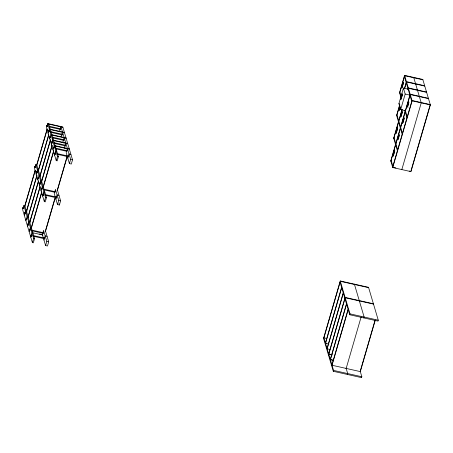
<?xml version="1.0" encoding="UTF-8"?>
<svg xmlns="http://www.w3.org/2000/svg" width="453" height="453" viewBox="0 0 453 453"><rect width="100%" height="100%" fill="white"/><g stroke="black" fill="none" stroke-linecap="round" stroke-linejoin="round"><path stroke-width="0.68" d="M63.59 140.192L63.647 139.932M22.893 208.414L23.199 207.378L23.511 207.451L23.279 208.714L22.893 208.414L23.279 208.714M22.961 208.646L23.199 207.378M23.211 208.488L23.511 207.451M24.519 213.895L24.819 212.859L25.136 212.933L24.904 214.195L24.519 213.895L24.904 214.195M24.587 214.127L24.819 212.859M24.836 213.969L25.136 212.933M34.813 167.434L35.113 166.398L35.43 166.472L35.198 167.735L34.813 167.434L35.198 167.735M34.881 167.661L35.113 166.398M35.13 167.508L35.43 166.472M26.144 219.377L26.444 218.34L26.761 218.414L26.523 219.677L26.144 219.377L26.523 219.677M26.212 219.609L26.444 218.34M26.455 219.45L26.761 218.414M36.438 172.916L36.738 171.88L37.055 171.953L36.818 173.216L36.438 172.916L36.818 173.216M36.506 173.142L36.738 171.88M36.75 172.989L37.055 171.953M27.769 224.858L28.069 223.822L28.38 223.895L28.148 225.158L27.769 224.858L28.148 225.158M27.831 225.09L28.069 223.822M28.08 224.931L28.38 223.895M46.733 126.455L47.033 125.419L47.35 125.487L47.112 126.749L46.733 126.455L47.112 126.749M46.801 126.681L47.033 125.419M47.044 126.523L47.35 125.487M38.063 178.397L38.363 177.361L38.675 177.434L38.443 178.697L38.063 178.397L38.443 178.697M38.131 178.624L38.363 177.361M38.375 178.471L38.675 177.434M29.388 230.339L29.688 229.303L30.006 229.377L29.773 230.639L29.388 230.339L29.773 230.639M29.456 230.571L29.688 229.303M29.705 230.413L30.006 229.377M48.358 131.936L48.658 130.9L48.969 130.968L48.737 132.231L48.358 131.936L48.737 132.231M48.426 132.163L48.658 130.9M48.669 132.004L48.969 130.968M39.683 183.878L39.989 182.842L40.3 182.916L40.068 184.178L39.683 183.878L40.068 184.178M39.751 184.105L39.989 182.842M40 183.952L40.3 182.916M31.014 235.82L31.314 234.784L31.631 234.858L31.393 236.121L31.014 235.82L31.393 236.121M31.081 236.053L31.314 234.784M31.331 235.894L31.631 234.858M49.977 137.418L50.283 136.381L50.594 136.449L50.362 137.712L49.977 137.418L50.362 137.712M50.045 137.644L50.283 136.381M50.294 137.486L50.594 136.449M41.308 189.36L41.608 188.323L41.925 188.397L41.687 189.66L41.308 189.36L41.687 189.66M41.376 189.586L41.608 188.323M41.625 189.433L41.925 188.397M51.602 142.899L51.902 141.863L52.22 141.931L51.987 143.193L51.602 142.899L51.987 143.193M51.67 143.125L51.902 141.863M51.919 142.967L52.22 141.931M42.933 194.841L43.233 193.805L43.545 193.873L43.312 195.141L42.933 194.841L43.312 195.141M43.001 195.067L43.233 193.805M43.245 194.909L43.545 193.873M53.228 148.38L53.528 147.344L53.845 147.412L53.607 148.675L53.228 148.38L53.607 148.675M53.295 148.607L53.528 147.344M53.539 148.448L53.845 147.412M54.853 153.861L55.153 152.825L55.464 152.893L55.232 154.156L54.853 153.861L55.232 154.156M54.915 154.088L55.153 152.825M55.164 153.929L55.464 152.893M43.052 232.87L43.018 233.289L42.956 232.514M44.671 238.352L44.643 238.771L44.575 237.995M66.885 150.911L66.851 151.325L66.789 150.549M56.591 197.372L56.557 197.791L56.495 197.01M68.511 156.393L68.477 156.806L68.414 156.03M23.867 205.532L22.65 209.722L32.39 242.61L33.335 242.819L34.553 238.629L24.813 205.747L23.867 205.532L33.607 238.42L32.39 242.61M35.787 164.552L34.57 168.737L44.309 201.625L45.255 201.84L46.472 197.65L36.727 164.762L35.787 164.552L45.527 197.44L44.309 201.625M66.183 152.644L69.428 163.607L71.314 164.031L72.531 159.841L62.791 126.953L47.707 123.567L46.489 127.757L56.229 160.645L57.169 160.855L58.392 156.67L48.647 123.782M24.779 205.86L35.034 170.588M36.614 165.158L47.067 129.207M24.683 206.885L35.334 170.249M36.716 165.504L47.367 128.873M24.275 215.203L25.493 211.013L26.433 211.223M36.189 174.218L37.412 170.034L38.352 170.243M48.109 133.239L49.326 129.048L64.417 132.435M26.2 212.021L36.857 175.39M38.239 170.639L48.692 134.688M26.5 211.687L36.959 175.73M38.341 170.985L48.794 135.034M25.895 220.685L27.118 216.494L28.058 216.704M37.814 179.699L39.032 175.515L39.977 175.724M49.734 138.72L50.951 134.53L66.036 137.916M28.024 216.823L38.482 180.872M39.858 176.121L50.515 139.49M27.927 217.848L38.579 181.211M39.96 176.466L50.419 140.515M27.52 226.166L28.737 221.976L29.683 222.185M39.439 185.181L40.657 180.996L41.602 181.206M51.359 144.201L52.576 140.011L67.661 143.397M29.649 222.304L40.102 186.353M41.483 181.602L51.942 145.651M29.751 222.65L40.006 187.372M41.387 182.627L52.237 145.317M29.145 231.647L30.362 227.457L31.308 227.666M41.064 190.662L42.282 186.477L43.222 186.687M52.978 149.683L54.201 145.492L69.286 148.878M31.268 227.785L41.727 191.834M43.109 187.083L53.76 150.453M59.688 130.719L60.294 128.624M60.447 128.103L60.753 127.055M31.178 228.81L41.829 192.174M43.211 187.429L53.664 151.478M30.77 237.129L31.987 232.938L32.927 233.148M42.684 196.143L43.907 191.959L44.847 192.168M54.603 155.164L55.821 150.974L56.767 151.189M61.308 136.2L62.531 132.01M56.229 160.645L57.446 156.455L47.707 123.567M63.392 140.113L62.933 141.681L63.295 142.899M63.63 139.286L63.998 138.018M65.776 142.972L64.558 147.163L64.921 148.38M43.409 230.945L42.344 234.609L45.594 245.571L47.48 245.99L48.698 241.806L45.447 230.843M55.328 189.96L54.264 193.624L57.508 204.586L59.394 205.011L60.611 200.821L57.367 189.858M66.336 152.117L67.401 148.454M45.611 230.283L54.881 198.397M57.254 190.26L67.118 156.342M45.515 231.302L55.379 197.383M57.35 190.6L67.214 156.681M43.969 240.09L45.187 235.9L47.072 236.324M55.889 199.105L57.106 194.92L58.992 195.339M67.803 158.125L69.02 153.935L70.906 154.36M45.594 245.571L46.812 241.381L43.562 230.418M57.508 204.586L58.726 200.402L55.481 189.439M69.428 163.607L70.645 159.416L60.906 126.529M344.96 298.652L349.727 314.756L378.012 321.098L378.272 320.203L368.532 287.315L340.248 280.968L323.544 338.402L333.283 371.29L361.573 377.638L361.834 376.737L360.209 371.256M323.646 338.748L340.35 281.313L368.634 287.661M341.607 287.349L325.43 342.989L326.777 343.289M341.709 287.689L325.531 343.329L328.895 344.087M428.391 98.295L410.158 94.207L390.758 160.911L392.723 167.536L410.95 171.625L430.35 104.915L422.808 79.451L404.58 75.362L399.535 92.712L401.001 97.672M399.631 93.058L404.682 75.708L422.909 79.796M402.989 82.446L403.261 83.358L401.868 88.142L401.596 87.231L402.989 82.446L403.617 82.588M403.442 83.182L402.224 87.372L401.596 87.231M327.049 348.47L343.232 292.831M343.334 293.17L327.151 348.81L329.846 349.416M405.401 110.662L400.662 109.598L398.9 103.663L403.425 88.109L408.125 89.162L409.897 95.102L405.186 94.043L403.425 88.109M401.992 93.947L402.264 94.864L400.871 99.649L400.605 98.731L401.992 93.947L402.621 94.088M403.878 88.845L404.053 88.25M402.451 94.688L401.233 98.873L400.605 98.731M399.756 104.632L396.607 115.447L398.47 121.727M404.404 88.629L406.437 81.642L424.665 85.73M396.709 115.787L399.857 104.971M404.574 88.748L406.539 81.987L424.767 86.076M400.158 106.687L398.94 110.877L398.674 109.966L399.716 106.376M400.169 107.112L399.303 110.107L398.674 109.966M328.414 354.846L345.118 297.411L373.402 303.759M328.516 355.192L345.22 297.757L373.504 304.099M400.662 109.598L405.186 94.043M402.071 109.332L393.685 138.176L395.543 144.462M407.904 89.281L408.3 87.922L426.528 92.016M393.787 138.522L402.173 109.677M408.006 89.626L408.402 88.267L426.63 92.355M397.139 127.91L397.411 128.822L396.018 133.612L395.746 132.695L397.139 127.91L397.768 128.052M400.531 116.245L401.924 111.461L402.196 112.372L400.803 117.157L400.531 116.245L401.16 116.387L402.553 111.597M346.483 303.793L330.299 359.433L332.995 360.033M397.592 128.652L396.375 132.837L395.746 132.695M346.579 304.133L330.401 359.773L333.77 360.531M390.86 161.257L410.259 94.547L428.487 98.635M331.924 364.914L348.102 309.274M392.825 155.43L394.218 150.645L394.846 150.787L393.453 155.572L392.825 155.43L393.091 156.342L394.484 151.557L394.218 150.645M397.609 138.975L398.997 134.19L399.269 135.107L397.876 139.892L397.609 138.975L398.238 139.116L399.28 135.526M403.782 117.74L404.053 118.652L402.66 123.437L402.394 122.525L403.782 117.74L404.41 117.882M407.445 106.987L407.179 106.07L408.566 101.285L408.838 102.197L407.445 106.987L408.074 107.129M348.204 309.614L332.026 365.254L360.311 371.602L375.31 320.033M404.24 118.476L403.023 122.667L402.394 122.525M408.849 102.621L407.808 106.212L407.179 106.07M333.283 371.29L333.544 370.395L328.776 354.291L332.145 355.05M349.727 314.756L349.988 313.855L340.248 280.968M392.723 167.536L412.122 100.826L404.58 75.362M346.166 368.431L361.166 316.862M347.428 374.467L347.689 373.566L346.064 368.085M363.872 317.927L364.133 317.032L354.388 284.144M411.047 170.611L430.248 104.575L412.02 100.487L392.621 167.191L395.877 167.921M360.407 370.582L375.01 320.367M62.038 134.388L61.982 134.881L61.919 134.105M65.289 145.351L65.232 145.843L65.164 145.068M23.386 207.893C23.069 209.116 23.981 207.27 23.012 207.785M36.631 172.701C36.965 171.466 36.03 173.312 37.004 172.814M25.028 213.754L25.074 213.25L24.773 213.72M55.023 153.267L54.96 153.777L55.283 153.295M43.42 194.32C43.103 195.532 44.032 193.674 43.046 194.207M405.044 76.744L404.416 76.602L406.177 82.542M412.122 100.826L430.35 104.915M398.9 103.663L399.529 103.805M409.546 170.991L410.95 171.625M48.748 124.122L62.893 127.299M47.101 125.645L47.418 125.713M49.366 126.262L61.019 128.879M46.852 125.821L47.163 125.889M46.982 126.279L47.299 126.347M49.898 127.055L60.187 129.36M50.374 129.603L64.513 132.78M48.726 131.127L49.037 131.194M50.3 131.591L61.959 134.207M48.471 131.302L48.788 131.37M48.607 131.761L48.924 131.829M50.838 132.384L62.491 134.994M51.999 135.085L66.138 138.261M50.351 136.608L50.662 136.676M52.61 137.225L64.269 139.841M50.096 136.783L50.408 136.851M50.232 137.242L50.543 137.31M52.457 137.865L64.116 140.475M53.618 140.566L67.763 143.743M51.97 142.089L52.288 142.157M54.235 142.706L65.204 145.17M51.721 142.265L52.033 142.333M51.857 142.723L52.169 142.791M54.083 143.346L65.742 145.957M55.243 146.047L69.388 149.218M53.596 147.57L53.907 147.638M55.17 148.035L67.514 150.804M53.341 147.746L53.658 147.814M53.477 148.205L53.794 148.273M55.708 148.827L66.682 151.285M55.221 153.052L55.532 153.12M57.48 153.669L68.454 156.132M55.102 153.686L55.419 153.754M57.333 154.309L68.301 156.766M57.446 156.455L58.392 156.67M70.645 159.416L72.531 159.841M35.181 166.625L35.498 166.698M34.932 166.8L35.243 166.874M35.068 167.259L35.379 167.333M36.806 172.106L37.123 172.18M36.551 172.282L36.869 172.355M38.431 177.587L38.743 177.661M38.177 177.763L38.494 177.836M38.312 178.222L38.63 178.295M40.051 183.069L40.368 183.142M39.802 183.244L40.113 183.318M39.938 183.703L40.249 183.776M41.676 188.55L41.993 188.624M43.941 189.167L55.594 191.783M41.427 188.725L41.738 188.799M41.563 189.184L41.874 189.258M44.473 189.96L54.762 192.27M43.301 194.031L43.613 194.105M45.56 194.648L56.534 197.112M43.182 194.665L43.499 194.733M45.413 195.288L57.072 197.904M45.527 197.44L46.472 197.65M58.726 200.402L60.611 200.821M23.267 207.61L23.579 207.678M23.148 208.238L23.46 208.312M25.713 210.73L27.061 211.03M24.887 213.091L25.204 213.159M24.638 213.267L24.949 213.335M26.512 218.573L26.823 218.64M26.257 218.748L26.574 218.816M26.393 219.201L26.71 219.275M28.964 221.693L30.311 221.993M28.137 224.054L28.448 224.122M27.882 224.229L28.199 224.297M28.018 224.682L28.335 224.756M29.756 229.535L30.074 229.603M32.021 230.152L42.995 232.616M29.507 229.711L29.819 229.779M29.643 230.164L29.955 230.237M31.869 230.787L43.528 233.403M39.519 233.975L42.208 234.575M32.208 232.655L42.984 235.073M31.382 235.016L31.699 235.084M32.961 235.481L44.615 238.091M31.132 235.192L31.444 235.26M31.268 235.645L31.58 235.719M33.494 236.268L44.468 238.731M33.607 238.42L34.553 238.629M46.812 241.381L48.698 241.806M349.988 313.855L378.272 320.203M326.602 338.453L323.906 337.847L328.674 353.952L332.043 354.705M333.544 370.395L361.834 376.737M413.691 77.406L421.233 102.871L401.834 169.581L401.732 169.235M406.279 82.882L408.04 88.822M409.999 95.447L411.76 101.381M399.897 92.157L401.069 96.115M405.475 111.002L407.236 116.936M404.722 110.238L405.112 111.557M405.214 111.897L406.975 117.837M396.97 114.892L398.731 120.826M398.833 121.172L400.588 127.112M400.69 127.452L402.451 133.392M398.572 122.067L400.327 128.006M400.429 128.352L402.19 134.286M394.048 137.627L395.803 143.561M395.905 143.907L397.666 149.841M395.645 144.801L397.406 150.741M391.12 160.356L392.881 166.296M340.09 282.208L344.858 298.312M361.177 376.296L361.573 377.638M59.037 203.793L59.394 205.011M22.99 208.216L23.154 207.695L22.99 208.216M24.609 213.697L24.779 213.176L24.609 213.697M26.234 219.178L26.404 218.657L26.234 219.178M26.551 219.246L26.716 218.725L26.551 219.246M27.86 224.66L28.035 224.156L27.86 224.66M28.171 224.728L28.341 224.207L28.171 224.728M29.485 230.141L29.649 229.62L29.485 230.141M29.796 230.209L29.966 229.688L29.796 230.209M31.104 235.622L31.285 235.118L31.104 235.622M31.421 235.69L31.585 235.169L31.421 235.69M34.904 167.231L35.074 166.715L34.904 167.231M35.221 167.304L35.385 166.783L35.221 167.304M36.846 172.786L37.01 172.265L36.846 172.786M38.154 178.193L38.318 177.672L38.154 178.193M38.465 178.267L38.635 177.746L38.465 178.267M39.779 183.675L39.943 183.154L39.779 183.675M40.09 183.748L40.272 183.244L40.09 183.748M41.399 189.156L41.568 188.635L41.399 189.156M41.716 189.229L41.863 188.708L41.716 189.229M43.024 194.637L43.205 194.139L43.024 194.637M46.823 126.251L46.993 125.73L46.823 126.251M47.14 126.319L47.305 125.804L47.14 126.319M48.448 131.732L48.613 131.211L48.448 131.732M48.76 131.8L48.93 131.285L48.76 131.8M50.073 137.214L50.238 136.693L50.073 137.214M50.385 137.282L50.555 136.766L50.385 137.282M51.693 142.695L51.846 142.174L51.693 142.695M52.01 142.763L52.191 142.265L52.01 142.763M53.318 148.176L53.471 147.655L53.318 148.176M53.635 148.244L53.799 147.729L53.635 148.244M55.255 153.726L55.436 153.227L55.255 153.726M54.921 192.134L55.079 191.67L54.921 192.134M60.345 129.23L60.504 128.76L60.345 129.23"/></g></svg>
